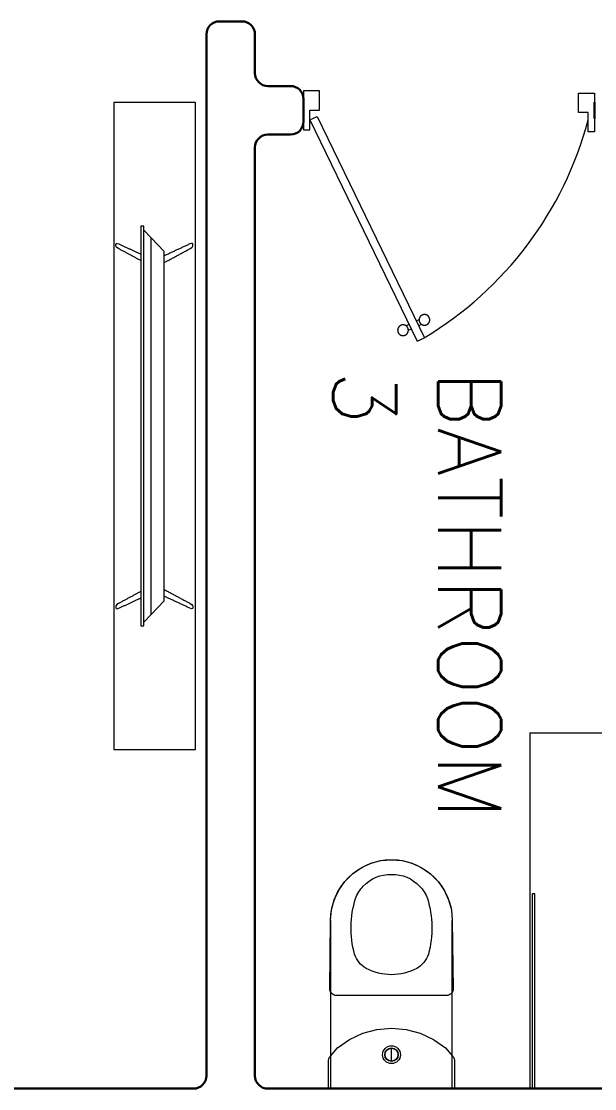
# Model space of a CAD drawing. Header units: metres. Extents: x -44 to 358, y -286 to 66.
# Drawn here: x -6.644 to -4.872, y -271.091 to -267.791 of the extents above; entities that cross this region are included whole.
import ezdxf

# ---------------------------------------------------------------- set-up
doc = ezdxf.new("R2010")
doc.units = ezdxf.units.M
doc.header["$LTSCALE"] = 0.3
for name, color, linetype, lineweight in [('A-DOOR', 7, 'Continuous', 5), ('A-WALL', 7, 'Continuous', 30), ('baños', 141, 'Continuous', 0), ('Columnas', 7, 'Continuous', 18), ('MOBILIARIOS', 252, 'Continuous', 0)]:
    doc.layers.add(name, color=color, linetype=linetype, lineweight=lineweight)
doc.layers.add('TEXTOS', color=4, linetype='Continuous')

# ---------------------------------------------------------------- blocks, each defined once
blk = doc.blocks.new('A$C58f5b6b7')
at = {"layer": 'MOBILIARIOS'}
for points in [[(0, 0.2526), (2, 0.2526), (2, 0), (0, 0)], [(0.382, 0.1596), (0.382, 0.1691), (1.618, 0.1691), (1.618, 0.1596)]]:
    blk.add_lwpolyline(points, close=True, dxfattribs=at)
for points in [[(1.6059, 0.1595), (1.5823, 0.1372), (1, 0.1372), (0.4177, 0.1372), (0.3941, 0.1595)], [(1.5823, 0.1372), (1.54, 0.0973), (0.46, 0.0973), (0.4177, 0.1372)]]:
    blk.add_lwpolyline(points, dxfattribs=at)
for points, degree in [([(0.4512, 0.2382, -0.0047), (0.4469, 0.2461, -0.0047), (0.4415, 0.2461, -0.0047), (0.4325, 0.2461, -0.0047), (0.4368, 0.237, -0.0047)], 3), ([(0.4368, 0.237, -0.0047), (0.4526, 0.2031, -0.0047), (0.4683, 0.1691, -0.0047)], 2), ([(0.4885, 0.1691, -0.0047), (0.4698, 0.2037, -0.0047), (0.4512, 0.2382, -0.0047)], 2), ([(1.5115, 0.1691, -0.0047), (1.5302, 0.2037, -0.0047), (1.5488, 0.2382, -0.0047)], 2), ([(1.5632, 0.237, -0.0047), (1.5474, 0.2031, -0.0047), (1.5317, 0.1691, -0.0047)], 2), ([(1.5488, 0.2382, -0.0047), (1.5531, 0.2461, -0.0047), (1.5585, 0.2461, -0.0047), (1.5675, 0.2461, -0.0047), (1.5632, 0.237, -0.0047)], 3), ([(0.4368, 0.0172, -0.0047), (0.4554, 0.0572, -0.0047), (0.474, 0.0973, -0.0047)], 2), ([(0.4951, 0.0973, -0.0047), (0.4731, 0.0566, -0.0047), (0.4512, 0.016, -0.0047)], 2), ([(1.5049, 0.0973), (1.5269, 0.0566), (1.5488, 0.016)], 2), ([(1.5632, 0.0172), (1.5446, 0.0572), (1.526, 0.0973)], 2)]:
    blk.add_open_spline(points, degree=degree, dxfattribs=at)
for points in [[(0.4512, 0.016, -0.0047), (0.4469, 0.0081, -0.0047), (0.4415, 0.0081, -0.0047), (0.4325, 0.0081, -0.0047), (0.4368, 0.0172, -0.0047)], [(1.5488, 0.016), (1.5531, 0.0081), (1.5585, 0.0081), (1.5675, 0.0081), (1.5632, 0.0172)]]:
    blk.add_open_spline(points, degree=3, knots=[-0.08544201, -0.08544201, -0.08544201, -0.08544201, -0.04272101, 0, 0, 0, 0], dxfattribs=at)
blk = doc.blocks.new('P90')
at = {"layer": 'A-DOOR'}
for p, q in [((-0.0476, -0.8576), (0.6364, -0.5264)), ((0.6473, -0.5489), (0.6364, -0.5264)), ((-0.0368, -0.88), (0.6473, -0.5489)), ((0.5843, -0.5517), (0.58, -0.5427)), ((0.5992, -0.5445), (0.5949, -0.5355)), ((0.5952, -0.5741), (0.5995, -0.5831)), ((0.6101, -0.5669), (0.6144, -0.5759)), ((-0.0368, -0.88), (-0.0476, -0.8576))]:
    blk.add_line(p, q, dxfattribs=at)
for points in [[(-0.06, -0.02), (-0.06, -0.05), (-0.12, -0.05), (-0.12, 0), (0, 0), (0, -0.02)], [(-0.0668, -0.88), (-0.0668, -0.85), (-0.1268, -0.85), (-0.1268, -0.9), (-0.0068, -0.9), (-0.0068, -0.88)]]:
    blk.add_lwpolyline(points, close=True, dxfattribs=at)
blk.add_arc((-0.3259, -1.105), 1.1228, 31.0139, 75.0797, dxfattribs=at)
for points in [[(0.5812, -0.5096), (0.5857, -0.5096), (0.5933, -0.5141), (0.5977, -0.5218), (0.5977, -0.5306), (0.5933, -0.5383), (0.5856, -0.5427), (0.5767, -0.5427), (0.5691, -0.5383), (0.5647, -0.5306), (0.5647, -0.5217), (0.5691, -0.514), (0.5768, -0.5096), (0.5812, -0.5096)], [(0.6133, -0.5758), (0.6177, -0.5758), (0.6254, -0.5803), (0.6298, -0.5879), (0.6298, -0.5968), (0.6253, -0.6045), (0.6176, -0.6089), (0.6088, -0.6089), (0.6011, -0.6044), (0.5967, -0.5967), (0.5967, -0.5879), (0.6011, -0.5802), (0.6088, -0.5758), (0.6133, -0.5758)]]:
    blk.add_open_spline(points, degree=2, dxfattribs=at)
blk = doc.blocks.new('Caroma_ToiletSuites')
at = {"layer": 'baños'}
for p, q in [((-64.3, 696.7), (-94, 682.8)), ((-32.6, 705.1), (-64.3, 696.7)), ((0, 708), (-32.6, 705.1)), ((32.6, 705.1), (0, 708)), ((64.3, 696.7), (32.6, 705.1)), ((94, 682.8), (64.3, 696.7)), ((-120.8, 664), (-144, 640.8)), ((-94, 682.8), (-120.8, 664)), ((120.8, 664), (94, 682.8)), ((144, 640.8), (120.8, 664)), ((-144, 640.8), (-162.8, 614)), ((162.8, 614), (144, 640.8)), ((-162.8, 614), (-176.7, 584.3)), ((176.7, 584.3), (162.8, 614)), ((-176.7, 584.3), (-185.1, 552.6)), ((185.1, 552.6), (176.7, 584.3)), ((-185.1, 552.6), (-188, 520)), ((188, 520), (185.1, 552.6)), ((-188, 520), (-190.5, 308)), ((-188, 0), (-188, 520)), ((188, 520), (188, 0)), ((190.5, 308), (188, 520)), ((-190.5, 308), (-190.2, 304.5)), ((-190.2, 304.5), (-189.3, 301.2)), ((-189.3, 301.2), (-187.8, 298)), ((-187.8, 298), (-185.8, 295.1)), ((185.8, 295.1), (187.8, 298)), ((187.8, 298), (189.3, 301.2)), ((189.3, 301.2), (190.2, 304.5)), ((190.2, 304.5), (190.5, 308)), ((-185.8, 295.1), (-183.4, 292.7)), ((-183.4, 292.7), (-180.5, 290.7)), ((-180.5, 290.7), (-177.3, 289.2)), ((-177.3, 289.2), (-174, 288.3)), ((-174, 288.3), (-170.5, 288)), ((-170.5, 288), (170.5, 288)), ((170.5, 288), (174, 288.3)), ((174, 288.3), (177.3, 289.2)), ((177.3, 289.2), (180.5, 290.7)), ((180.5, 290.7), (183.4, 292.7)), ((183.4, 292.7), (185.8, 295.1)), ((-88.9, 171.3), (-130, 152.2)), ((-45.1, 183.1), (-88.9, 171.3)), ((0, 187), (-45.1, 183.1)), ((45.1, 183.1), (0, 187)), ((88.9, 171.3), (45.1, 183.1)), ((130, 152.2), (88.9, 171.3)), ((-130, 152.2), (-167.1, 126.2)), ((167.1, 126.2), (130, 152.2)), ((-188.7, 100.9), (-191.4, 97)), ((-167.1, 126.2), (-188.7, 100.9)), ((0, 85), (0, 125)), ((188.7, 100.9), (167.1, 126.2)), ((191.4, 97), (188.7, 100.9)), ((-194.6, 88.2), (-195, 83.5)), ((-195, 83.5), (-195, 0)), ((-193.4, 92.7), (-194.6, 88.2)), ((-191.4, 97), (-193.4, 92.7)), ((193.4, 92.7), (191.4, 97)), ((194.6, 88.2), (193.4, 92.7)), ((195, 83.5), (194.6, 88.2)), ((195, 0), (195, 83.5)), ((-195, 0), (195, 0)), ((188, 0), (-188, 0))]:
    blk.add_line(p, q, dxfattribs=at)
for centre, radius, start, end in [((0, 520), 188, 0, 180), ((-2.7, 547.4), 115.2, 88.6565, 137.0404), ((2.7, 547.4), 115.2, 42.9609, 91.3415), ((-18.8, 556.1), 97.6, 134.3372, 160.9897), ((18.8, 556.1), 97.6, 19.01, 45.6643), ((183, 496.7), 307.9, 162.7713, 195.2143), ((-183, 496.7), 307.9, 344.7852, 17.2286), ((-36.1, 442.4), 82.4, 198.763, 239.3582), ((36.1, 442.4), 82.4, 300.6412, 341.2351), ((2.9, 529.9), 177.9, 242.916, 269.0659), ((-2.9, 529.9), 177.9, 270.9339, 297.0836), ((0, 105), 27.5, 0, 180), ((0, 105), 27.5, 180, 0), ((0, 105), 21, 0, 180), ((0, 105), 21, 180, 0), ((0, 105), 20, 0, 180), ((0, 105), 20, 180, 0)]:
    blk.add_arc(centre, radius, start, end, dxfattribs=at)
blk = doc.blocks.new('A$C6528a993')
at = {"layer": 'A-WALL'}
for p, q in [((22.1, 6.6601), (22.1, 4.7401)), ((19.05, 5.7501), (19.1, 5.7501)), ((19.04, 4.8501), (19.11, 4.8501)), ((19, 4.8101), (19, 4.7401)), ((19.15, 4.8101), (19.15, 4.7401)), ((18.84, 4.7001), (18.96, 4.7001)), ((19.19, 4.7001), (22.06, 4.7001)), ((18.8, 4.5901), (18.8, 4.6601)), ((18.84, 4.5501), (22.06, 4.5501)), ((22.1, 4.5101), (22.1, 1.1401))]:
    blk.add_line(p, q, dxfattribs=at)
for centre, start, end in [((19.04, 4.8101), 90, 180), ((19.11, 4.8101), 360, 90), ((18.96, 4.7401), 270, 360), ((19.19, 4.7401), 180, 270), ((22.06, 4.7401), 270, 0), ((18.84, 4.6601), 90, 180), ((18.84, 4.5901), 180, 270), ((22.06, 4.5101), 360, 90)]:
    blk.add_arc(centre, 0.04, start, end, dxfattribs=at)
at = {"layer": 'baños'}
for q in [(21, 6.701), (22.1, 5.5501)]:
    blk.add_line((21, 5.5501), q, dxfattribs=at)
blk.add_lwpolyline([(22.1, 5.5647), (21.4979, 5.5647), (21.4979, 5.5569), (22.1, 5.5569)], close=True, dxfattribs=at)
at = {"layer": 'A-DOOR'}
blk.add_blockref('P90', (19.1418, 5.7501), dxfattribs=at)
at = {"layer": 'baños', "xscale": -0.000999999934791, "yscale": 0.000999999934791, "rotation": 90}
blk.add_blockref('Caroma_ToiletSuites', (22.1, 5.1221), dxfattribs=at)
at = {"layer": 'MOBILIARIOS', "xscale": -1, "rotation": 180}
blk.add_blockref('A$C58f5b6b7', (19.0513, 4.5163), dxfattribs=at)
at = {"layer": 'baños', "linetype": 'Continuous', "flags": 8}
for tag, p in [('MODELNUMBER', (17.4854, 20.4812, 0)), ('TRADENAME', (17.4854, 20.4811, 0)), ('MATERIAL', (17.4854, 20.4811, 0)), ('PRODUCT', (17.4854, 20.4811, 0)), ('MODELNUMBER', (18.6601, 20.4812, 0)), ('MATERIAL', (18.6601, 20.4811, 0)), ('PRODUCT', (18.6601, 20.4811, 0)), ('TRADENAME', (18.6601, 20.4811, 0))]:
    blk.add_attdef(tag, p, '', height=0.0000254, rotation=180.0001, dxfattribs=at)
at = {"layer": 'TEXTOS', "insert": (19.88, 4.9414), "char_height": 0.195, "width": 1.854973, "attachment_point": 7}
blk.add_mtext('{\\Fromans|c0;BATHROOM\\P3}', dxfattribs=at)

msp = doc.modelspace()

# ---------------------------------------------------------------- block references
at = {"layer": 'Columnas', "ltscale": 0.2, "rotation": 270}
msp.add_blockref('A$C6528a993', (-10.6218239, -248.9911924), dxfattribs=at)

doc.saveas('drawing.dxf')
